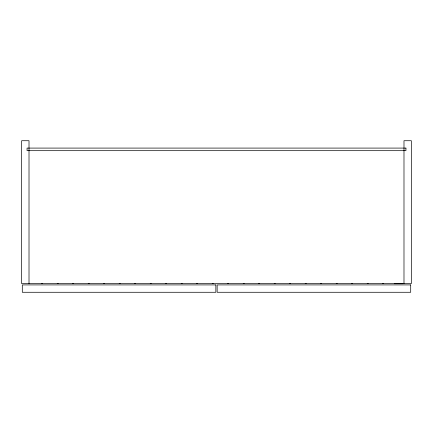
<?xml version="1.0" encoding="UTF-8"?>
<svg xmlns="http://www.w3.org/2000/svg" width="433" height="433" viewBox="0 0 433 433"><rect width="100%" height="100%" fill="white"/><g stroke="black" fill="none" stroke-linecap="round" stroke-linejoin="round"><path stroke-width="0.65" d="M42.71 283.442L41.72 283.442M58.211 283.442L57.221 283.442M73.707 283.442L72.717 283.442M89.209 283.442L88.218 283.442M104.71 283.442L103.72 283.442M120.206 283.442L119.216 283.442M135.708 283.442L134.717 283.442M151.209 283.442L150.219 283.442M166.705 283.442L165.715 283.442M182.206 283.442L181.216 283.442M197.708 283.442L196.717 283.442M213.204 283.442L212.219 283.442M228.705 283.442L227.715 283.442M244.207 283.442L243.216 283.442M259.708 283.442L258.718 283.442M275.204 283.442L274.213 283.442M290.705 283.442L289.715 283.442M306.207 283.442L305.216 283.442M321.703 283.442L320.712 283.442M337.204 283.442L336.214 283.442M352.706 283.442L351.715 283.442M368.202 283.442L367.211 283.442M383.703 283.442L382.712 283.442M394.252 283.718L402.809 283.718M403.989 283.615L403.989 140.725L411.35 140.725L411.35 283.615L21.65 283.615L21.65 140.725L29.011 140.725L29.011 283.615M405.938 148.086L27.062 148.086L27.062 150.684L405.938 150.684L405.938 148.086M215.851 284.914L22.3 284.914L22.3 292.275L215.851 292.275L215.851 284.914M410.7 284.914L217.149 284.914L217.149 292.275L410.7 292.275L410.7 284.914"/></g></svg>
